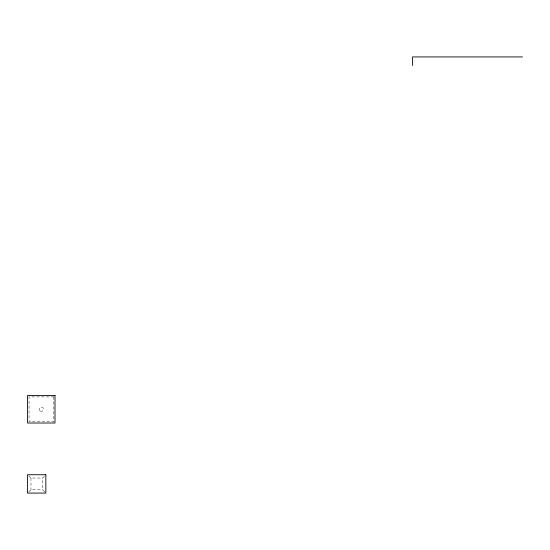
<?xml version="1.0" encoding="UTF-8"?>
<svg xmlns="http://www.w3.org/2000/svg" width="550" height="550" viewBox="0 0 550 550"><rect width="100%" height="100%" fill="white"/><g stroke="black" fill="none" stroke-linecap="round" stroke-linejoin="round"><path stroke-width="0.41" stroke-dasharray="2.75 2.06" d="M44.797 491.975L42.714 489.775L42.714 478.039L44.797 475.839M28.662 491.975L30.986 489.775L42.714 489.775M28.662 475.839L30.986 478.039L42.714 478.039M30.986 478.039L30.986 489.775M53.797 396.894L29.047 396.894L29.047 421.644L53.797 421.644L53.797 396.894M40.391 411.056A2.062 2.062 0 0 0 43.484 409.269A2.062 2.062 0 0 0 40.391 407.481A2.062 2.062 0 0 0 40.391 411.056"/><path stroke-width="0.82" d="M522.5 56.925L412.5 56.925L412.5 65.519M55 395.519L27.5 395.519L27.5 423.019L55 423.019L55 395.519M45.836 474.739L27.5 474.739L27.5 493.075L45.836 493.075L45.836 474.739"/></g></svg>
